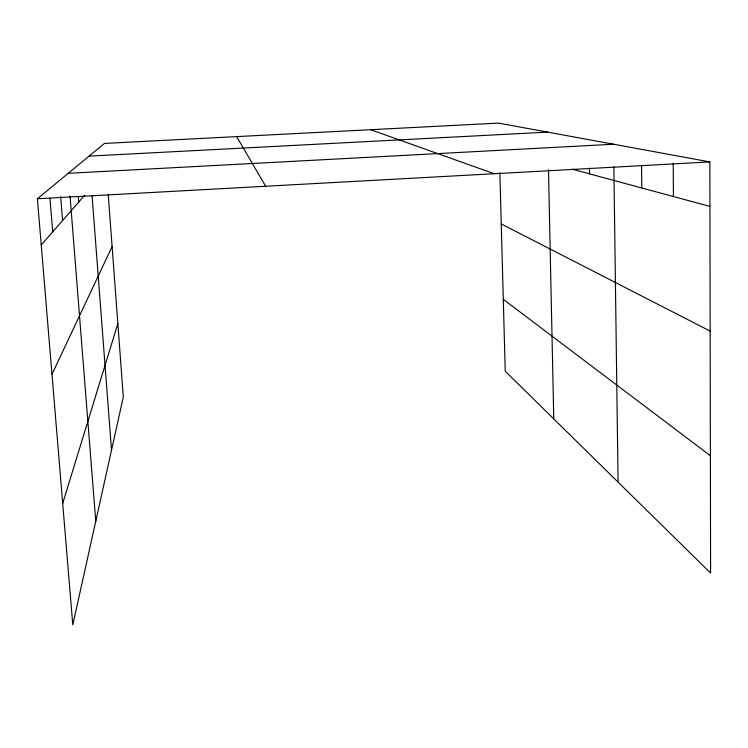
<?xml version="1.0" encoding="UTF-8"?>
<svg xmlns="http://www.w3.org/2000/svg" width="748" height="748" viewBox="0 0 748 748"><rect width="100%" height="100%" fill="white"/><g stroke="black" fill="none" stroke-linecap="round" stroke-linejoin="round"><path stroke-width="1.12" d="M62.701 503.46L117.847 323.566M51.977 374.346L112.107 246.55M41.234 244.97L84.72 195.228M108.245 194.62L123.308 396.964L72.79 624.898L37.4 198.762L104.43 143.429L498.514 123.102L709.852 161.914L710.6 573.052L505.237 371.223L499.86 172.751M37.4 198.762L709.852 161.914M68.236 173.312L613.556 144.233M89.049 156.126L547.676 132.125M572.164 169.179L709.927 206.411M370.615 129.694L494.204 173.732M501.254 223.97L710.161 331.102M503.292 299.359L710.385 455.71M236.649 136.613L265.662 186.252M49.957 198.285L52.697 231.861M70.032 195.976L95.753 521.291M60.663 196.593L62.58 220.557M78.316 196.378L78.764 202.044M92.069 195.696L111.517 450.156M548.48 169.731L553.772 418.917M589.48 168.188L589.574 173.882M613.865 166.898L618.082 482.123M641.541 165.252L641.765 187.991M673.219 163.223L673.424 196.546"/></g></svg>
